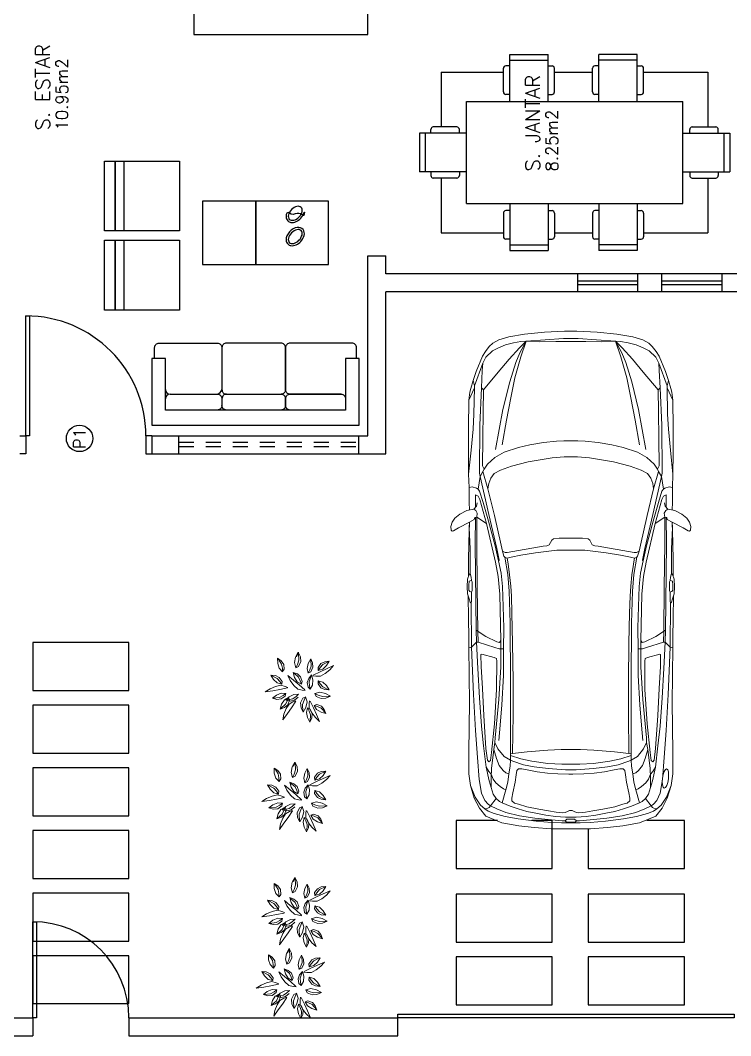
# Model space of a CAD drawing. Header units: millimetres. Extents: x -72 to 578, y 3 to 161.
# Drawn here: x 499.65 to 505.57, y 52.12 to 60.59 of the extents above; entities that cross this region are included whole.
import ezdxf
from ezdxf.enums import TextEntityAlignment as Align

# ---------------------------------------------------------------- set-up
doc = ezdxf.new("R2010")
doc.units = ezdxf.units.MM
doc.linetypes.add('HIDDEN2', pattern=[0.1875, 0.125, -0.0625])
doc.layers.get('0').update_dxf_attribs({"color": 3})
for name, color, linetype in [('-HIDRO', 8, 'Continuous'), ('COTAS', 7, 'Continuous'), ('COTAS01', 7, 'Continuous'), ('LAY-OUT03', 6, 'Continuous'), ('LAY-OUT04', 4, 'Continuous'), ('TigreCad', 3, 'Continuous'), ('txt_0', 7, 'Continuous')]:
    doc.layers.add(name, color=color, linetype=linetype)
doc.layers.add('E-Lay-9', color=9, linetype='Continuous', lineweight=9)
doc.styles.add('PADRAO_TXT', font='romans.shx')

# ---------------------------------------------------------------- blocks, each defined once
blk = doc.blocks.new('sc_codp')
at = {"layer": 'txt_0', "style": 'PADRAO_TXT'}
blk.add_attdef('CODIGO_PORTA', text='', height=1, dxfattribs=at).set_placement((0, 0), align=Align.MIDDLE)
blk = doc.blocks.new('A$C118B4C87')
at = {"layer": 'COTAS01', "color": 8}
for p, q in [((0.7174, 1.4873), (0.1807, 1.4873)), ((0.1807, 1.0295), (0.1807, 1.4873)), ((1.4597, 1.4873), (1.1428, 1.4873)), ((2.4036, 1.4873), (1.8851, 1.4873)), ((2.4036, 1.0295), (2.4036, 1.4873)), ((0.1807, 0.1462), (0.1807, 0.604)), ((2.4036, 0.1462), (2.4036, 0.604)), ((0.7174, 0.1462), (0.1807, 0.1462)), ((1.4597, 0.1462), (1.1428, 0.1462)), ((2.4036, 0.1462), (1.8851, 0.1462))]:
    blk.add_line(p, q, dxfattribs=at)
blk.add_arc((1.1228, 0.1146), 0.02, 270, 0, dxfattribs=at)
at = {"layer": 'LAY-OUT03', "color": 8}
for p, q in [((0.77, 1.6335), (1.0902, 1.6335)), ((0.77, 1.2421), (0.77, 1.6335)), ((1.0902, 1.2421), (1.0902, 1.6335)), ((1.8325, 1.6335), (1.5123, 1.6335)), ((1.5123, 1.2421), (1.5123, 1.6335)), ((1.8325, 1.2421), (1.8325, 1.6335)), ((0.77, 1.5389), (0.7374, 1.5389)), ((0.77, 1.5853), (1.0902, 1.5853)), ((1.0902, 1.5389), (1.1228, 1.5389)), ((1.5123, 1.5389), (1.4797, 1.5389)), ((1.8325, 1.5853), (1.5123, 1.5853)), ((1.8325, 1.5389), (1.8651, 1.5389)), ((0.7174, 1.3214), (0.7174, 1.5188)), ((1.1428, 1.3214), (1.1428, 1.5188)), ((1.4597, 1.3214), (1.4597, 1.5188)), ((1.8851, 1.3214), (1.8851, 1.5188)), ((0.77, 1.3014), (0.7374, 1.3014)), ((1.0902, 1.3014), (1.1228, 1.3014)), ((1.5123, 1.3014), (1.4797, 1.3014)), ((1.8325, 1.3014), (1.8651, 1.3014)), ((0.3121, 1.0295), (0.1146, 1.0295)), ((2.2721, 1.0295), (2.4696, 1.0295)), ((0, 0.6566), (0, 0.9769)), ((0.3914, 0.9769), (0, 0.9769)), ((0.0481, 0.6566), (0.0481, 0.9769)), ((0.0946, 0.9769), (0.0946, 1.0094)), ((0.3321, 0.9769), (0.3321, 1.0094)), ((2.1928, 0.9769), (2.5842, 0.9769)), ((2.2521, 0.9769), (2.2521, 1.0094)), ((2.4896, 0.9769), (2.4896, 1.0094)), ((2.5361, 0.6566), (2.5361, 0.9769)), ((2.5842, 0.6566), (2.5842, 0.9769)), ((0.3914, 0.6566), (0, 0.6566)), ((0.0946, 0.6566), (0.0946, 0.624)), ((0.3121, 0.604), (0.1146, 0.604)), ((0.3321, 0.6566), (0.3321, 0.624)), ((2.1928, 0.6566), (2.5842, 0.6566)), ((2.2521, 0.6566), (2.2521, 0.624)), ((2.2721, 0.604), (2.4696, 0.604)), ((2.4896, 0.6566), (2.4896, 0.624)), ((0.77, 0.3914), (0.77, 0)), ((1.0902, 0.3914), (1.0902, 0)), ((1.5123, 0.3914), (1.5123, 0)), ((1.8325, 0.3914), (1.8325, 0)), ((0.7174, 0.3121), (0.7174, 0.1146)), ((0.77, 0.3321), (0.7374, 0.3321)), ((1.0902, 0.3321), (1.1228, 0.3321)), ((1.1428, 0.3121), (1.1428, 0.1146)), ((1.4597, 0.3121), (1.4597, 0.1146)), ((1.5123, 0.3321), (1.4797, 0.3321)), ((1.8325, 0.3321), (1.8651, 0.3321)), ((1.8851, 0.3121), (1.8851, 0.1146)), ((0.77, 0.0946), (0.7374, 0.0946)), ((1.0902, 0.0946), (1.1228, 0.0946)), ((1.5123, 0.0946), (1.4797, 0.0946)), ((1.8325, 0.0946), (1.8651, 0.0946)), ((0.77, 0.0481), (1.0902, 0.0481)), ((0.77, 0), (1.0902, 0)), ((1.8325, 0.0481), (1.5123, 0.0481)), ((1.8325, 0), (1.5123, 0))]:
    blk.add_line(p, q, dxfattribs=at)
for centre, start, end in [((0.7374, 1.5188), 90, 180), ((1.1228, 1.5188), 360, 90), ((1.4797, 1.5188), 90, 180), ((1.8651, 1.5188), 360, 90), ((0.7374, 1.3214), 180, 270), ((1.1228, 1.3214), 270, 0), ((1.4797, 1.3214), 180, 270), ((1.8651, 1.3214), 270, 0), ((0.1146, 1.0094), 90, 180), ((0.3121, 1.0094), 0, 90), ((2.2721, 1.0094), 90, 180), ((2.4696, 1.0094), 0, 90), ((0.1146, 0.624), 180, 270), ((0.3121, 0.624), 270, 360), ((2.2721, 0.624), 180, 270), ((2.4696, 0.624), 270, 360), ((0.7374, 0.3121), 90, 180), ((1.1228, 0.3121), 0, 90), ((1.4797, 0.3121), 90, 180), ((1.8651, 0.3121), 0, 90), ((0.7374, 0.1146), 180, 270), ((1.4797, 0.1146), 180, 270), ((1.8651, 0.1146), 270, 0)]:
    blk.add_arc(centre, 0.02, start, end, dxfattribs=at)
at = {"layer": 'LAY-OUT04', "color": 8}
for p, q in [((0.3914, 1.2421), (0.3914, 0.3914)), ((2.1928, 1.2421), (0.3914, 1.2421)), ((2.1928, 1.2421), (2.1928, 0.3914)), ((2.1928, 0.3914), (0.3914, 0.3914))]:
    blk.add_line(p, q, dxfattribs=at)
blk = doc.blocks.new('A$C429A2333')
at = {"layer": 'COTAS', "ltscale": 0.35, "rotation": 270}
blk.add_blockref('A$C118B4C87', (-1.4873, 2.4036), dxfattribs=at)
blk = doc.blocks.new('Focus P1')
at = {"color": 8}
for p, q in [((2751.35, 3163.2), (2758.95, 3165.84)), ((2758.95, 3165.84), (2765.6, 3167.84)), ((2765.6, 3167.84), (2768.77, 3168.58)), ((2768.77, 3168.58), (2775.21, 3169.32)), ((2775.21, 3169.32), (2798.43, 3169.74)), ((2798.43, 3169.74), (2819.86, 3169.74)), ((2819.86, 3169.74), (2837.07, 3169.53)), ((2837.07, 3169.53), (2848.16, 3169.22)), ((2848.16, 3169.22), (2847.73, 3166.47)), ((2847.73, 3166.47), (2848.58, 3162.88)), ((2734.77, 3155.6), (2738.68, 3157.92)), ((2738.68, 3157.92), (2751.35, 3163.2)), ((2834.75, 3157.61), (2832.74, 3156.66)), ((2838.97, 3160.03), (2834.75, 3157.61)), ((2849.63, 3161.51), (2838.97, 3160.03)), ((2848.58, 3162.88), (2849.63, 3161.51)), ((2725.17, 3144.42), (2727.8, 3149.38)), ((2727.8, 3149.38), (2730.66, 3152.33)), ((2730.66, 3152.33), (2734.77, 3155.6)), ((2828.62, 3153.81), (2823.03, 3147.79)), ((2832.74, 3156.66), (2828.62, 3153.81)), ((2722.53, 3136.08), (2725.17, 3144.42)), ((2823.03, 3147.79), (2818.81, 3139.88)), ((2909.14, 3144.64), (2908.69, 3144.06)), ((2720.41, 3122.89), (2722.53, 3136.08)), ((2818.81, 3139.88), (2814.69, 3127.95)), ((2814.69, 3127.95), (2812.58, 3118.46)), ((2718.62, 3106.32), (2720.41, 3122.89)), ((2812.58, 3118.46), (2810.68, 3107.27)), ((2717.78, 3089.54), (2718.62, 3106.32)), ((2810.68, 3107.27), (2809.62, 3096.4)), ((2717.78, 3084.42), (2717.78, 3089.54)), ((2809.62, 3096.4), (2809.31, 3090.17)), ((2809.31, 3090.17), (2809.31, 3084.42)), ((2717.78, 3084.42), (2717.78, 3079.3)), ((2809.31, 3078.67), (2809.31, 3084.42)), ((2717.78, 3079.3), (2718.62, 3062.52)), ((2809.62, 3072.44), (2809.31, 3078.67)), ((2810.68, 3061.57), (2809.62, 3072.44)), ((2718.62, 3062.52), (2720.41, 3045.96)), ((2812.58, 3050.39), (2810.68, 3061.57)), ((2814.69, 3040.89), (2812.58, 3050.39)), ((2720.41, 3045.96), (2722.53, 3032.76)), ((2818.81, 3028.97), (2814.69, 3040.89)), ((2722.53, 3032.76), (2725.17, 3024.43)), ((2725.17, 3024.43), (2727.8, 3019.47)), ((2823.03, 3021.05), (2818.81, 3028.97)), ((2909.14, 3024.2), (2908.69, 3024.79)), ((2727.8, 3019.47), (2730.66, 3016.51)), ((2730.66, 3016.51), (2734.77, 3013.24)), ((2734.77, 3013.24), (2738.68, 3010.92)), ((2828.62, 3015.04), (2823.03, 3021.05)), ((2832.74, 3012.19), (2828.62, 3015.04)), ((2738.68, 3010.92), (2751.35, 3005.64)), ((2751.35, 3005.64), (2758.95, 3003)), ((2834.75, 3011.24), (2832.74, 3012.19)), ((2838.97, 3008.81), (2834.75, 3011.24)), ((2849.63, 3007.33), (2838.97, 3008.81)), ((2847.73, 3002.37), (2848.58, 3005.96)), ((2848.58, 3005.96), (2849.63, 3007.33)), ((2758.95, 3003), (2765.6, 3001)), ((2765.6, 3001), (2768.77, 3000.26)), ((2768.77, 3000.26), (2775.21, 2999.52)), ((2775.21, 2999.52), (2798.43, 2999.1)), ((2798.43, 2999.1), (2819.86, 2999.1)), ((2819.86, 2999.1), (2837.07, 2999.31)), ((2837.07, 2999.31), (2848.16, 2999.63)), ((2848.16, 2999.63), (2847.73, 3002.37))]:
    blk.add_line(p, q, dxfattribs=at)
for points in [[(2872.75, 3162.66), (2869.56, 3162.32), (2867.39, 3163.46), (2866.14, 3165.28), (2867.39, 3170.98), (2870.36, 3176.8), (2873.78, 3181.02), (2877.09, 3183.3), (2880.74, 3184.32), (2883.7, 3184.09), (2883.7, 3184.09), (2884.5, 3183.3), (2884.28, 3182.16), (2881.77, 3177.94), (2876.97, 3168.93), (2874.69, 3164.82), (2873.1, 3164.48), (2872.75, 3162.66)], [(2744.38, 3157.71), (2763.38, 3164.57), (2765.18, 3164.57), (2775.21, 3169.32)], [(2758.95, 3165.84), (2763.38, 3164.57)], [(2765.18, 3164.57), (2786.92, 3165.1), (2799.49, 3165.84), (2817.12, 3167.42), (2837.07, 3169.53)], [(2848.16, 3169.22), (2860.48, 3169.18), (2866.93, 3168.89)], [(2876.97, 3168.93), (2894.12, 3169.41), (2909.96, 3169.57), (2922.27, 3169.71)], [(2919.72, 3168.21), (2899.24, 3168.37), (2881.72, 3169.01), (2876.97, 3168.93)], [(2925.8, 3167.25), (2923, 3167.41), (2919.72, 3168.21), (2920.68, 3169.09), (2924.6, 3170.61), (2930.92, 3170.69), (2936.84, 3170.45), (2941.08, 3169.09), (2943.64, 3168.37), (2944.52, 3167.49), (2942.76, 3167.09), (2935.32, 3167.09), (2934.92, 3168.45), (2933.72, 3169.33), (2929.48, 3169.49), (2926.28, 3169.17), (2925.88, 3168.21), (2925.8, 3167.25)], [(2925.8, 3167.25), (2926.76, 3166.69), (2930.44, 3166.69), (2934.12, 3166.69), (2935.32, 3167.09)], [(2938.74, 3169.84), (2957.08, 3169.57), (2973.56, 3169.41), (2981.3, 3169.37)], [(2944.52, 3167.49), (2981.18, 3167.09), (3020.79, 3165.49), (3050.57, 3163.78), (3073.27, 3162.18), (3091.44, 3160.7), (3102.96, 3158.76), (3109.01, 3156.03), (3112.09, 3153.18), (3113.57, 3151.35), (3116.08, 3146.11), (3119.16, 3138.69), (3121.79, 3127.18), (3123.72, 3114.41), (3125.09, 3100.61), (3125.89, 3091.6), (3125.89, 3089.21), (3124.52, 3087.61), (3124.52, 3085.9), (3124.52, 3084.42)], [(2981.3, 3169.37), (2981.64, 3168.34), (2981.18, 3167.09), (2976.96, 3162.98), (2976.96, 3161.61), (2981.53, 3147.59), (2982.64, 3144.07), (2982.67, 3142.69), (2982.55, 3140.52)], [(2981.3, 3169.37), (3027.79, 3168.8), (3047.18, 3169.03), (3069.54, 3169.48), (3086.88, 3169.37), (3096.46, 3168), (3107.18, 3164.81), (3115.51, 3160.59), (3122.01, 3155.23), (3127.6, 3141.77), (3130.06, 3127.75), (3131.54, 3114.86), (3132.57, 3100.84), (3132.57, 3090), (3132.57, 3084.42)], [(3096.46, 3168), (3106.22, 3164.24), (3112.84, 3159.79), (3116.14, 3156.03), (3117.97, 3153.18), (3120.02, 3148.39), (3122.3, 3139.15), (3124.36, 3128.32), (3126.18, 3113.38), (3127.32, 3100.5), (3127.55, 3092.17), (3127.55, 3084.42)], [(2765.07, 3158.87), (2750.5, 3158.14), (2744.38, 3157.71), (2739.52, 3155.18), (2734.24, 3149.69), (2731.61, 3144.73), (2729.28, 3138.93), (2727.49, 3132.17), (2726.43, 3125.95), (2726.12, 3121.52)], [(2838.97, 3160.03), (2836.33, 3160.56), (2796.21, 3160.25), (2765.07, 3158.87), (2766.87, 3157.08), (2784.92, 3157.5), (2807.62, 3157.82), (2830.21, 3157.92), (2832.74, 3156.66)], [(2834.75, 3157.61), (2849.26, 3153.42), (2871.5, 3148.06), (2896.16, 3142.5), (2901.23, 3141.27), (2905.26, 3140.08), (2906.52, 3139.17), (2907.07, 3137.51), (2906.18, 3134.04), (2904.69, 3125.94), (2902.64, 3113.85), (2900.47, 3096.18), (2900.47, 3086.83), (2900.47, 3084.42)], [(2838.97, 3160.03), (2870.59, 3152.74), (2899.1, 3146.12), (2908.69, 3144.06)], [(2849.63, 3161.51), (2851.08, 3160.38), (2860.55, 3157.41), (2876.18, 3153.08), (2896.82, 3147.49), (2906.75, 3145.21), (2909.14, 3144.64), (2909.14, 3144.64)], [(2873, 3163.96), (2894.77, 3164.14), (2943.93, 3163.68), (2967.09, 3163.23), (2972.22, 3155.25), (2976.9, 3146.12), (2977.24, 3143.73), (2975.76, 3142.82), (2937.09, 3143.61), (2922.26, 3144.87), (2910.51, 3147.15), (2878.12, 3154.68), (2858.27, 3160.15), (2855.42, 3161.52), (2854.39, 3163.8)], [(2854.39, 3163.8), (2864.59, 3163.88)], [(2861, 3162.54), (2863.74, 3163.11), (2866.14, 3165.28)], [(2872.75, 3162.66), (2878.12, 3154.68)], [(2872.75, 3162.66), (2895, 3162.66), (2931.39, 3162.32), (2967.94, 3161.9)], [(2967.09, 3163.23), (2976.96, 3162.98), (2999.01, 3161.84), (3023.42, 3160.47), (3047.14, 3158.88), (3063.46, 3157.05), (3081.14, 3155), (3092.54, 3152.49), (3098.36, 3150.9), (3090.26, 3150.9), (3082.39, 3150.44), (3066.65, 3148.5), (3060.8, 3147.59)], [(2967.94, 3161.9), (2976.96, 3161.61)], [(2987.31, 3159.25), (2986.96, 3158.6), (2989.88, 3148.27), (2990.68, 3146.33), (2992.85, 3145.99), (3016.46, 3146.22), (3045.21, 3148.04), (3069.05, 3150.55), (3075.66, 3151.47), (3076.69, 3152.83), (3075.43, 3153.86), (3065.85, 3155.11), (3038.25, 3156.94), (3015.66, 3158.08), (2997.3, 3159.11), (2987.31, 3159.25)], [(2726.12, 3121.52), (2731.82, 3127.21), (2741.11, 3135.76), (2751.98, 3144.84), (2766.87, 3157.08)], [(2822.56, 3084.42), (2822.56, 3089.91), (2823.48, 3099.94), (2826.78, 3119.9), (2830.43, 3133.81), (2833.74, 3142.93), (2836.59, 3148.18), (2840.24, 3151.03), (2844.69, 3152.85), (2849.26, 3153.42)], [(3098.36, 3150.9), (3103.82, 3149.19), (3107.36, 3146.56), (3109.87, 3143.94), (3111.12, 3141.55), (3100.06, 3138.58), (3093.79, 3136.98), (3086.94, 3135.96), (3080.55, 3135.05), (3075.41, 3134.7)], [(3081.14, 3155), (3081.14, 3155), (3085.02, 3152.72), (3086.97, 3150.71)], [(3086.97, 3150.71), (3091.16, 3149.19), (3094.47, 3146.9), (3097.44, 3143.37), (3099.26, 3140.41), (3100.06, 3138.58)], [(3116.14, 3156.03), (3115.57, 3153.63), (3115, 3152.49), (3113.57, 3151.35), (3107.36, 3146.56)], [(2816.59, 3147.05), (2783.23, 3140.93), (2760.11, 3135.23), (2744.06, 3130.17), (2735.83, 3126.9), (2726.12, 3121.52), (2739.21, 3126.05), (2756.73, 3131.01), (2773.31, 3134.39), (2792.1, 3137.98), (2812.68, 3141.67)], [(2890.32, 3084.42), (2890.32, 3087.74), (2890.43, 3094.24), (2890.89, 3098.8), (2892.03, 3100.17), (2895.91, 3102.34), (2896.82, 3104.39), (2897.17, 3107.35), (2902.41, 3137.34), (2902.3, 3139.05), (2901.23, 3141.27)], [(2909.14, 3144.64), (2919.58, 3142.57), (2930.54, 3141.43), (2947.42, 3140.75), (2965.21, 3140.29), (2982.55, 3140.52)], [(2975.76, 3142.82), (2982.67, 3142.69), (2997.5, 3142.8), (3024.87, 3144.4), (3056.81, 3147.47), (3060.8, 3147.59), (3066.05, 3145.08), (3072.44, 3139.95), (3075.41, 3134.7)], [(2982.55, 3140.52), (3004.8, 3140.63), (3029.32, 3142), (3046.2, 3143.26), (3059.09, 3144.51)], [(3066.65, 3148.5), (3073.94, 3146.45), (3079.76, 3144.05), (3083.98, 3140.86), (3086.03, 3138.47), (3086.94, 3135.96)], [(3111.12, 3141.55), (3113.86, 3135.05), (3116.14, 3128.2), (3118.2, 3121.02), (3119.68, 3113.49), (3121.39, 3105.28), (3122.3, 3097.3), (3122.87, 3088.98), (3122.87, 3084.42)], [(2906.21, 3139.39), (2920.61, 3136.98), (2934.53, 3135.73), (2961.33, 3135.05), (3009.93, 3134.7), (3070.16, 3134.7), (3075.41, 3134.7)], [(3069.93, 3132.88), (3037.53, 3132.54), (3009.24, 3132.54), (2977.99, 3132.88), (2952.78, 3133.45), (2938.86, 3133.91), (2930.42, 3134.48), (2920.95, 3135.39), (2913.88, 3136.3), (2910.23, 3136.83), (2907.07, 3137.51)], [(3070.16, 3134.7), (3069.93, 3132.88), (3068.59, 3120.79), (3067.11, 3103.69), (3066.54, 3092.4), (3066.54, 3084.42)], [(3071.44, 3134.7), (3074.41, 3126.15), (3076.35, 3116.8), (3078.17, 3103.46), (3078.74, 3091.94), (3078.74, 3084.42)], [(3083.42, 3084.42), (3083.42, 3088.98), (3082.51, 3103.23), (3080.91, 3114.86), (3079.2, 3123.87), (3076.35, 3132.65), (3075.41, 3134.7)], [(3087.06, 3084.42), (3087.06, 3086.01), (3086.94, 3095.14), (3086.14, 3103.92), (3085.12, 3112.47), (3083.63, 3120.68), (3082.61, 3125.35), (3082.72, 3127.98), (3084.09, 3129.46), (3087.63, 3129.91), (3093.67, 3130.71), (3102.8, 3132.65), (3107.02, 3133.68), (3109.41, 3133.56), (3111.24, 3131.4), (3112.15, 3127.86), (3114.32, 3121.13), (3116.26, 3110.99), (3117.74, 3102.89), (3118.65, 3096.73), (3119.22, 3091.14), (3119.11, 3089.21), (3118.2, 3087.27), (3118.2, 3087.27), (3117.28, 3085.44), (3117.28, 3084.42)], [(2726.12, 3121.52), (2724.95, 3105.9), (2724, 3090.49), (2724, 3084.42)], [(2726.12, 3121.52), (2726.85, 3110.22), (2726.33, 3097.03), (2726.33, 3084.42)], [(2726.12, 3047.33), (2724.95, 3062.95), (2724, 3078.35), (2724, 3084.42)], [(2726.12, 3047.33), (2726.85, 3058.62), (2726.33, 3071.81), (2726.33, 3084.42)], [(2822.56, 3084.42), (2822.56, 3078.94), (2823.48, 3068.9), (2826.78, 3048.95), (2830.43, 3035.04), (2833.74, 3025.91), (2836.59, 3020.67), (2840.24, 3017.82), (2844.69, 3015.99), (2849.26, 3015.42)], [(2834.75, 3011.24), (2849.26, 3015.42), (2871.5, 3020.78), (2896.16, 3026.34), (2901.23, 3027.58), (2905.26, 3028.76), (2906.52, 3029.68), (2907.07, 3031.34), (2906.18, 3034.81), (2904.69, 3042.9), (2902.64, 3054.99), (2900.47, 3072.66), (2900.47, 3082.02), (2900.47, 3084.42)], [(2890.32, 3084.42), (2890.32, 3081.1), (2890.43, 3074.6), (2890.89, 3070.04), (2892.03, 3068.67), (2895.91, 3066.51), (2896.82, 3064.45), (2897.17, 3061.49), (2902.41, 3031.5), (2902.3, 3029.79), (2901.23, 3027.58)], [(2944.52, 3001.35), (2981.18, 3001.76), (3020.79, 3003.35), (3050.57, 3005.06), (3073.27, 3006.66), (3091.44, 3008.14), (3102.96, 3010.08), (3109.01, 3012.82), (3112.09, 3015.67), (3113.57, 3017.49), (3116.08, 3022.74), (3119.16, 3030.15), (3121.79, 3041.67), (3123.72, 3054.44), (3125.09, 3068.23), (3125.89, 3077.24), (3125.89, 3079.64), (3124.52, 3081.23), (3124.52, 3082.94), (3124.52, 3084.42)], [(2981.3, 2999.48), (3027.79, 3000.05), (3047.18, 2999.82), (3069.54, 2999.36), (3086.88, 2999.48), (3096.46, 3000.84), (3107.18, 3004.04), (3115.51, 3008.26), (3122.01, 3013.61), (3127.6, 3027.07), (3130.06, 3041.1), (3131.54, 3053.98), (3132.57, 3068.01), (3132.57, 3078.84), (3132.57, 3084.42)], [(3070.16, 3034.14), (3069.93, 3035.96), (3068.59, 3048.05), (3067.11, 3065.16), (3066.54, 3076.44), (3066.54, 3084.42)], [(3071.44, 3034.14), (3074.41, 3042.69), (3076.35, 3052.04), (3078.17, 3065.38), (3078.74, 3076.9), (3078.74, 3084.42)], [(3083.42, 3084.42), (3083.42, 3079.86), (3082.51, 3065.61), (3080.91, 3053.98), (3079.2, 3044.97), (3076.35, 3036.19), (3075.41, 3034.14)], [(3087.06, 3084.42), (3087.06, 3082.83), (3086.94, 3073.71), (3086.14, 3064.93), (3085.12, 3056.38), (3083.63, 3048.17), (3082.61, 3043.49), (3082.72, 3040.87), (3084.09, 3039.38), (3087.63, 3038.93), (3093.67, 3038.13), (3102.8, 3036.19), (3107.02, 3035.17), (3109.41, 3035.28), (3111.24, 3037.45), (3112.15, 3040.98), (3114.32, 3047.71), (3116.26, 3057.86), (3117.74, 3065.95), (3118.65, 3072.11), (3119.22, 3077.7), (3119.11, 3079.64), (3118.2, 3081.58), (3118.2, 3081.58), (3117.28, 3083.4), (3117.28, 3084.42)], [(3096.46, 3000.84), (3106.22, 3004.61), (3112.84, 3009.05), (3116.14, 3012.82), (3117.97, 3015.67), (3120.02, 3020.46), (3122.3, 3029.69), (3124.36, 3040.53), (3126.18, 3055.46), (3127.32, 3068.35), (3127.55, 3076.67), (3127.55, 3084.42)], [(3111.12, 3027.3), (3113.86, 3033.8), (3116.14, 3040.64), (3118.2, 3047.82), (3119.68, 3055.35), (3121.39, 3063.56), (3122.3, 3071.54), (3122.87, 3079.86), (3122.87, 3084.42)], [(3125.89, 3089.21), (3127.09, 3088.07), (3127.09, 3084.42)], [(3125.89, 3079.64), (3127.09, 3080.78), (3127.09, 3084.42)], [(2765.07, 3009.97), (2750.5, 3010.71), (2744.38, 3011.13), (2739.52, 3013.66), (2734.24, 3019.15), (2731.61, 3024.11), (2729.28, 3029.91), (2727.49, 3036.67), (2726.43, 3042.9), (2726.12, 3047.33)], [(2726.12, 3047.33), (2731.82, 3041.63), (2741.11, 3033.08), (2751.98, 3024.01), (2766.87, 3011.76)], [(2816.59, 3021.79), (2783.23, 3027.91), (2760.11, 3033.61), (2744.06, 3038.67), (2735.83, 3041.95), (2726.12, 3047.33), (2739.21, 3042.79), (2756.73, 3037.83), (2773.31, 3034.45), (2792.1, 3030.86), (2812.68, 3027.17)], [(2906.21, 3029.45), (2920.61, 3031.86), (2934.53, 3033.11), (2961.33, 3033.8), (3009.93, 3034.14), (3070.16, 3034.14), (3075.41, 3034.14)], [(3069.93, 3035.96), (3037.53, 3036.31), (3009.24, 3036.31), (2977.99, 3035.96), (2952.78, 3035.39), (2938.86, 3034.94), (2930.42, 3034.37), (2920.95, 3033.46), (2913.88, 3032.54), (2910.23, 3032.02), (2907.07, 3031.34)], [(2975.76, 3026.03), (2982.67, 3026.16), (2997.5, 3026.04), (3024.87, 3024.45), (3056.81, 3021.37), (3060.8, 3021.25), (3066.05, 3023.76), (3072.44, 3028.89), (3075.41, 3034.14)], [(3066.65, 3020.34), (3073.94, 3022.39), (3079.76, 3024.79), (3083.98, 3027.98), (3086.03, 3030.38), (3086.94, 3032.89)], [(3098.36, 3017.95), (3103.82, 3019.66), (3107.36, 3022.28), (3109.87, 3024.9), (3111.12, 3027.3), (3100.06, 3030.26), (3093.79, 3031.86), (3086.94, 3032.89), (3080.55, 3033.8), (3075.41, 3034.14)], [(3086.97, 3018.14), (3091.16, 3019.66), (3094.47, 3021.94), (3097.44, 3025.47), (3099.26, 3028.44), (3100.06, 3030.26)], [(2838.97, 3008.81), (2870.59, 3016.11), (2899.1, 3022.72), (2908.69, 3024.79)], [(2849.63, 3007.33), (2851.08, 3008.47), (2860.55, 3011.43), (2876.18, 3015.76), (2896.82, 3021.35), (2906.75, 3023.63), (2909.14, 3024.2), (2909.14, 3024.2)], [(2873, 3004.89), (2894.77, 3004.7), (2943.93, 3005.16), (2967.09, 3005.62), (2972.22, 3013.6), (2976.9, 3022.72), (2977.24, 3025.11), (2975.76, 3026.03), (2937.09, 3025.23), (2922.26, 3023.97), (2910.51, 3021.69), (2878.12, 3014.17), (2858.27, 3008.69), (2855.42, 3007.33), (2854.39, 3005.05)], [(2909.14, 3024.2), (2919.58, 3026.27), (2930.54, 3027.41), (2947.42, 3028.1), (2965.21, 3028.55), (2982.55, 3028.32)], [(2981.3, 2999.48), (2981.64, 3000.5), (2981.18, 3001.76), (2976.96, 3005.86), (2976.96, 3007.23), (2981.53, 3021.25), (2982.64, 3024.77), (2982.67, 3026.16), (2982.55, 3028.32)], [(2982.55, 3028.32), (3004.8, 3028.21), (3029.32, 3026.84), (3046.2, 3025.59), (3059.09, 3024.33)], [(2987.31, 3009.59), (2986.96, 3010.25), (2989.88, 3020.57), (2990.68, 3022.51), (2992.85, 3022.85), (3016.46, 3022.62), (3045.21, 3020.8), (3069.05, 3018.29), (3075.66, 3017.38), (3076.69, 3016.01), (3075.43, 3014.98), (3065.85, 3013.73), (3038.25, 3011.9), (3015.66, 3010.76), (2997.3, 3009.74), (2987.31, 3009.59)], [(3116.14, 3012.82), (3115.57, 3015.21), (3115, 3016.35), (3113.57, 3017.49), (3107.36, 3022.28)], [(2872.75, 3006.19), (2878.12, 3014.17)], [(2967.09, 3005.62), (2976.96, 3005.86), (2999.01, 3007), (3023.42, 3008.37), (3047.14, 3009.97), (3063.46, 3011.79), (3081.14, 3013.84), (3092.54, 3016.35), (3098.36, 3017.95), (3090.26, 3017.95), (3082.39, 3018.4), (3066.65, 3020.34), (3060.8, 3021.25)], [(3081.14, 3013.84), (3081.14, 3013.84), (3085.02, 3016.12), (3086.97, 3018.14)], [(2744.38, 3011.13), (2763.38, 3004.27), (2765.18, 3004.27), (2775.21, 2999.52)], [(2838.97, 3008.81), (2836.33, 3008.28), (2796.21, 3008.6), (2765.07, 3009.97), (2766.87, 3011.76), (2784.92, 3011.34), (2807.62, 3011.02), (2830.21, 3010.92), (2832.74, 3012.19)], [(2854.39, 3005.05), (2864.59, 3004.96)], [(2861, 3006.3), (2863.74, 3005.73), (2866.14, 3003.56)], [(2872.75, 3006.19), (2869.56, 3006.53), (2867.39, 3005.39), (2866.14, 3003.56), (2867.39, 2997.86), (2870.36, 2992.05), (2873.78, 2987.83), (2877.09, 2985.55), (2880.74, 2984.52), (2883.7, 2984.75), (2883.7, 2984.75), (2884.5, 2985.55), (2884.28, 2986.69), (2881.77, 2990.91), (2876.97, 2999.91), (2874.69, 3004.02), (2873.1, 3004.36), (2872.75, 3006.19)], [(2872.75, 3006.19), (2895, 3006.19), (2931.39, 3006.53), (2967.94, 3006.94)], [(2967.94, 3006.94), (2976.96, 3007.23)], [(2758.95, 3003), (2763.38, 3004.27)], [(2765.18, 3004.27), (2786.92, 3003.74), (2799.49, 3003), (2817.12, 3001.42), (2837.07, 2999.31)], [(2848.16, 2999.63), (2860.48, 2999.66), (2866.93, 2999.95)], [(2919.72, 3000.63), (2899.24, 3000.47), (2881.72, 2999.83), (2876.97, 2999.91)], [(2876.97, 2999.91), (2894.12, 2999.43), (2909.96, 2999.27), (2922.27, 2999.14)], [(2925.8, 3001.59), (2923, 3001.43), (2919.72, 3000.63), (2920.68, 2999.75), (2924.6, 2998.24), (2930.92, 2998.16), (2936.84, 2998.4), (2941.08, 2999.75), (2943.64, 3000.47), (2944.52, 3001.35), (2942.76, 3001.75), (2935.32, 3001.75), (2934.92, 3000.39), (2933.72, 2999.51), (2929.48, 2999.35), (2926.28, 2999.67), (2925.88, 3000.63), (2925.8, 3001.59)], [(2925.8, 3001.59), (2926.76, 3002.15), (2930.44, 3002.15), (2934.12, 3002.15), (2935.32, 3001.75)], [(2938.74, 2999), (2957.08, 2999.27), (2973.56, 2999.43), (2981.3, 2999.48)]]:
    blk.add_lwpolyline(points, dxfattribs=at)
blk.add_ellipse((3090.66, 3163.27), major_axis=(-8.04, 0.97), ratio=0.303395, dxfattribs=at)
blk = doc.blocks.new('A$C02F54367')
at = {"layer": 'E-Lay-9', "xscale": 0.009999999999990905, "yscale": 0.009999999999990905, "zscale": 0.009999999999990905, "rotation": 180}
blk.add_blockref('Focus P1', (28.9038, 30.7785), dxfattribs=at)
blk = doc.blocks.new('arb-pl48')
at = {"color": 8}
for p, q in [((-0.106, 0.447), (-0.088, 0.514)), ((-0.088, 0.514), (-0.039, 0.453)), ((-0.076, 0.404), (-0.088, 0.502)), ((0.059, 0.55), (0.01, 0.624)), ((0.01, 0.624), (0.028, 0.508)), ((0.028, 0.508), (0.047, 0.398)), ((0.095, 0.465), (0.059, 0.55)), ((0.201, 0.497), (0.147, 0.438)), ((0.268, 0.537), (0.201, 0.497)), ((0.219, 0.438), (0.264, 0.526)), ((0.262, 0.468), (0.268, 0.537)), ((-0.334, 0.335), (-0.42, 0.352)), ((-0.42, 0.352), (-0.325, 0.283)), ((-0.247, 0.3), (-0.334, 0.335)), ((-0.231, 0.328), (-0.255, 0.393)), ((-0.255, 0.393), (-0.18, 0.371)), ((-0.182, 0.31), (-0.248, 0.383)), ((-0.188, 0.276), (-0.231, 0.328)), ((-0.18, 0.371), (-0.113, 0.329)), ((-0.113, 0.329), (-0.075, 0.266)), ((-0.1, 0.379), (-0.106, 0.447)), ((-0.057, 0.318), (-0.1, 0.379)), ((-0.045, 0.349), (-0.076, 0.404)), ((-0.015, 0.306), (-0.057, 0.318)), ((-0.014, 0.306), (-0.045, 0.349)), ((-0.039, 0.453), (-0.008, 0.379)), ((-0.008, 0.379), (-0.014, 0.306)), ((0.047, 0.398), (0.071, 0.282)), ((0.077, 0.276), (0.095, 0.318)), ((0.114, 0.385), (0.095, 0.465)), ((0.095, 0.318), (0.114, 0.385)), ((0.147, 0.438), (0.127, 0.367)), ((0.127, 0.367), (0.171, 0.397)), ((0.128, 0.367), (0.172, 0.364)), ((0.171, 0.397), (0.219, 0.438)), ((0.172, 0.364), (0.233, 0.407)), ((0.233, 0.407), (0.262, 0.468)), ((0.374, 0.408), (0.321, 0.357)), ((0.321, 0.357), (0.375, 0.36)), ((0.322, 0.356), (0.359, 0.331)), ((0.359, 0.331), (0.433, 0.338)), ((0.45, 0.432), (0.374, 0.408)), ((0.375, 0.36), (0.436, 0.372)), ((0.433, 0.338), (0.489, 0.376)), ((0.436, 0.372), (0.519, 0.426)), ((0.528, 0.434), (0.45, 0.432)), ((0.489, 0.376), (0.528, 0.434)), ((-0.325, 0.283), (-0.234, 0.218)), ((-0.178, 0.257), (-0.247, 0.3)), ((-0.234, 0.218), (-0.135, 0.153)), ((-0.118, 0.251), (-0.188, 0.276)), ((-0.125, 0.283), (-0.182, 0.31)), ((-0.144, 0.197), (-0.178, 0.257)), ((-0.127, 0.153), (-0.144, 0.197)), ((-0.131, 0.241), (-0.118, 0.309)), ((-0.119, 0.174), (-0.131, 0.241)), ((-0.075, 0.266), (-0.125, 0.283)), ((-0.071, 0.117), (-0.119, 0.174)), ((-0.118, 0.309), (-0.064, 0.253)), ((-0.076, 0.265), (-0.118, 0.251)), ((-0.097, 0.201), (-0.117, 0.297)), ((-0.062, 0.149), (-0.097, 0.201)), ((-0.064, 0.253), (-0.028, 0.182)), ((-0.028, 0.182), (-0.026, 0.109)), ((0.053, 0.123), (0.109, 0.182)), ((0.109, 0.182), (0.184, 0.238)), ((0.189, 0.186), (0.118, 0.1)), ((0.234, 0.173), (0.167, 0.13)), ((0.184, 0.238), (0.262, 0.277)), ((0.262, 0.277), (0.189, 0.186)), ((0.309, 0.195), (0.234, 0.173)), ((0.236, 0.112), (0.302, 0.185)), ((0.286, 0.129), (0.309, 0.195)), ((0.461, 0.174), (0.382, 0.152)), ((0.546, 0.155), (0.461, 0.174)), ((-0.235, 0.072), (-0.304, 0.039)), ((-0.304, 0.039), (-0.229, -0.002)), ((-0.183, 0.047), (-0.291, 0.042)), ((-0.161, 0.078), (-0.235, 0.072)), ((-0.118, 0.024), (-0.183, 0.047)), ((-0.087, 0.043), (-0.161, 0.078)), ((-0.144, -0.021), (-0.065, 0.001)), ((-0.065, 0.001), (-0.118, 0.024)), ((-0.065, -0.001), (-0.087, 0.043)), ((-0.026, 0.109), (-0.062, 0.149)), ((0.03, 0.009), (0.036, 0.055)), ((0.036, 0.055), (0.053, 0.123)), ((0.118, 0.1), (0.039, 0.011)), ((0.167, 0.13), (0.129, 0.067)), ((0.129, 0.067), (0.179, 0.084)), ((0.13, 0.067), (0.172, 0.052)), ((0.172, 0.052), (0.242, 0.078)), ((0.179, 0.084), (0.236, 0.112)), ((0.242, 0.078), (0.286, 0.129)), ((0.382, 0.153), (0.404, 0.109)), ((0.382, 0.152), (0.435, 0.128)), ((0.404, 0.109), (0.478, 0.075)), ((0.435, 0.128), (0.5, 0.106)), ((0.478, 0.075), (0.552, 0.081)), ((0.5, 0.106), (0.608, 0.111)), ((0.621, 0.114), (0.546, 0.155)), ((0.621, 0.111), (0.552, 0.143)), ((0.552, 0.081), (0.621, 0.114)), ((-0.456, -0.066), (-0.387, -0.028)), ((-0.393, -0.096), (-0.456, -0.066)), ((-0.387, -0.149), (-0.445, -0.215)), ((-0.345, -0.073), (-0.444, -0.068)), ((-0.326, -0.101), (-0.393, -0.096)), ((-0.387, -0.028), (-0.31, -0.011)), ((-0.314, -0.092), (-0.387, -0.149)), ((-0.286, -0.052), (-0.345, -0.073)), ((-0.338, -0.168), (-0.237, -0.121)), ((-0.258, -0.07), (-0.326, -0.101)), ((-0.242, -0.053), (-0.314, -0.092)), ((-0.31, -0.011), (-0.238, -0.029)), ((-0.238, -0.029), (-0.286, -0.052)), ((-0.261, -0.169), (-0.198, -0.131)), ((-0.238, -0.03), (-0.258, -0.07)), ((-0.173, -0.054), (-0.242, -0.053)), ((-0.237, -0.121), (-0.131, -0.068)), ((-0.229, -0.002), (-0.144, -0.021)), ((-0.198, -0.131), (-0.215, -0.181)), ((-0.198, -0.132), (-0.183, -0.174)), ((-0.127, -0.06), (-0.173, -0.054)), ((-0.015, -0.142), (-0.059, -0.163)), ((-0.016, -0.142), (-0.039, -0.194)), ((0.006, -0.22), (-0.016, -0.142)), ((0.052, -0.07), (0.081, -0.036)), ((0.052, -0.071), (0.104, -0.06)), ((0.116, -0.106), (0.052, -0.071)), ((0.081, -0.036), (0.155, -0.023)), ((0.104, -0.06), (0.167, -0.056)), ((0.195, -0.11), (0.116, -0.106)), ((0.155, -0.023), (0.218, -0.046)), ((0.167, -0.056), (0.26, -0.086)), ((0.271, -0.091), (0.195, -0.11)), ((0.218, -0.046), (0.271, -0.091)), ((0.26, -0.111), (0.254, -0.157)), ((0.321, -0.221), (0.268, -0.116)), ((0.373, -0.022), (0.301, -0.04)), ((0.301, -0.04), (0.349, -0.063)), ((0.302, -0.041), (0.321, -0.081)), ((0.321, -0.081), (0.389, -0.112)), ((0.349, -0.063), (0.409, -0.084)), ((0.45, -0.039), (0.373, -0.022)), ((0.389, -0.112), (0.456, -0.107)), ((0.409, -0.084), (0.507, -0.079)), ((0.519, -0.077), (0.45, -0.039)), ((0.456, -0.107), (0.519, -0.077)), ((-0.445, -0.215), (-0.338, -0.168)), ((-0.326, -0.311), (-0.304, -0.236)), ((-0.26, -0.287), (-0.326, -0.311)), ((-0.243, -0.238), (-0.316, -0.304)), ((-0.304, -0.236), (-0.261, -0.169)), ((-0.209, -0.244), (-0.26, -0.287)), ((-0.215, -0.181), (-0.243, -0.238)), ((-0.183, -0.174), (-0.209, -0.244)), ((-0.059, -0.163), (-0.093, -0.238)), ((-0.093, -0.238), (-0.087, -0.311)), ((-0.087, -0.311), (-0.054, -0.381)), ((-0.039, -0.194), (-0.062, -0.259)), ((-0.062, -0.259), (-0.057, -0.368)), ((-0.054, -0.381), (-0.013, -0.305)), ((-0.013, -0.305), (0.006, -0.22)), ((0.045, -0.293), (0.039, -0.363)), ((0.088, -0.264), (0.043, -0.351)), ((0.073, -0.232), (0.045, -0.293)), ((0.134, -0.19), (0.073, -0.232)), ((0.136, -0.222), (0.088, -0.264)), ((0.106, -0.322), (0.16, -0.264)), ((0.179, -0.193), (0.134, -0.19)), ((0.18, -0.193), (0.136, -0.222)), ((0.16, -0.264), (0.18, -0.193)), ((0.254, -0.157), (0.253, -0.227)), ((0.253, -0.227), (0.292, -0.299)), ((0.292, -0.299), (0.349, -0.372)), ((0.368, -0.323), (0.321, -0.221)), ((0.361, -0.264), (0.341, -0.193)), ((0.341, -0.193), (0.385, -0.222)), ((0.342, -0.193), (0.386, -0.19)), ((0.415, -0.322), (0.361, -0.264)), ((0.385, -0.222), (0.433, -0.264)), ((0.386, -0.19), (0.447, -0.232)), ((0.433, -0.264), (0.477, -0.351)), ((0.447, -0.232), (0.476, -0.293)), ((0.476, -0.293), (0.482, -0.363)), ((0.039, -0.363), (0.106, -0.322)), ((0.349, -0.372), (0.415, -0.43)), ((0.415, -0.43), (0.368, -0.323)), ((0.482, -0.363), (0.415, -0.322))]:
    blk.add_line(p, q, dxfattribs=at)
blk = doc.blocks.new('A$C55E71383')
at = {"layer": 'E-Lay-9', "color": 0, "xscale": 0.5399999999999991, "yscale": 0.5399999999999991, "zscale": 0.5399999999999991, "rotation": 179.9999999999999}
blk.add_blockref('arb-pl48', (0, 0), dxfattribs=at)
blk = doc.blocks.new('ÁGUA 1')
at = {"layer": '-HIDRO', "color": 8}
for p, q in [((571.1187, 134.4525), (571.1187, 135.0339)), ((571.1187, 135.0339), (571.2797, 135.0339)), ((571.2082, 135.0339), (571.2082, 134.4525)), ((571.2797, 135.0339), (571.7448, 135.0339)), ((571.7448, 135.0339), (571.7448, 134.4525)), ((571.2797, 134.4525), (571.1187, 134.4525)), ((571.7448, 134.4525), (571.2797, 134.4525)), ((571.1187, 133.792), (571.1187, 134.3734)), ((571.1187, 134.3734), (571.2797, 134.3734)), ((571.2082, 134.3734), (571.2082, 133.792)), ((571.2797, 134.3734), (571.7448, 134.3734)), ((571.7448, 134.3734), (571.7448, 133.792)), ((571.2797, 133.792), (571.1187, 133.792)), ((571.7448, 133.792), (571.2797, 133.792))]:
    blk.add_line(p, q, dxfattribs=at)
at = {"layer": '-HIDRO'}
for p, q in [((573.3141, 132.7428), (573.3141, 134.2428)), ((573.3141, 134.2428), (573.4641, 134.2428)), ((573.4641, 134.0928), (573.4641, 134.2428)), ((575.0641, 134.0928), (573.4641, 134.0928)), ((575.0641, 133.9428), (575.0641, 134.0928)), ((575.5641, 134.0928), (575.0641, 134.0928)), ((575.7641, 134.0928), (575.5641, 134.0928)), ((575.5641, 133.9428), (575.5641, 134.0928)), ((575.7641, 133.9428), (575.7641, 134.0928)), ((576.2641, 134.0928), (575.7641, 134.0928)), ((576.4641, 134.0928), (576.2641, 134.0928)), ((576.2641, 133.9428), (576.2641, 134.0928)), ((575.5641, 134.0328), (575.0641, 134.0328)), ((575.5641, 134.0028), (575.0641, 134.0028)), ((576.2641, 134.0328), (575.7641, 134.0328)), ((576.2641, 134.0028), (575.7641, 134.0028)), ((573.4641, 132.5928), (573.4641, 133.9428)), ((575.0641, 133.9428), (573.4641, 133.9428)), ((575.5641, 133.9428), (575.0641, 133.9428)), ((575.7641, 133.9428), (575.5641, 133.9428)), ((576.2641, 133.9428), (575.7641, 133.9428)), ((576.4641, 133.9428), (576.2641, 133.9428)), ((571.5141, 132.7428), (571.7391, 132.7428)), ((571.5141, 132.7428), (571.5141, 132.5928)), ((571.7391, 132.5928), (571.7391, 132.7428)), ((571.7391, 132.7428), (573.2391, 132.7428)), ((572.9141, 132.7428), (573.3141, 132.7428)), ((573.2391, 132.7428), (573.3141, 132.7428)), ((573.2391, 132.5928), (573.2391, 132.7428)), ((571.5141, 132.5928), (571.9141, 132.5928)), ((571.5141, 132.5928), (571.7391, 132.5928)), ((571.7391, 132.5928), (573.2391, 132.5928)), ((573.2391, 132.5928), (573.4641, 132.5928)), ((565.7641, 127.8928), (570.5224, 127.8928)), ((570.4224, 127.8928), (570.5224, 127.8928)), ((570.5224, 127.8928), (570.5224, 127.7428)), ((571.3224, 127.8928), (573.5641, 127.8928)), ((571.3224, 127.8928), (571.3224, 127.7428)), ((573.5641, 127.7428), (573.5641, 127.8928)), ((565.6141, 127.7428), (570.5224, 127.7428)), ((570.4224, 127.7428), (570.5224, 127.7428)), ((571.3224, 127.7428), (573.5641, 127.7428))]:
    blk.add_line(p, q, dxfattribs=at)
at = {"layer": '-HIDRO', "linetype": 'HIDDEN2'}
for p, q in [((571.7391, 132.6914), (573.2391, 132.6914)), ((571.7391, 132.6528), (573.2391, 132.6528))]:
    blk.add_line(p, q, dxfattribs=at)
at = {"layer": '-HIDRO', "color": 8}
for points in [[(573.3141, 136.3928), (571.8641, 136.3928), (571.8641, 136.0888), (573.3141, 136.0888)], [(571.2082, 134.4525), (571.2082, 135.0339), (571.2797, 135.0339), (571.2797, 134.4525)], [(572.3808, 134.17), (572.3808, 134.6982), (571.9354, 134.6982), (571.9354, 134.17)], [(572.9862, 134.17), (572.9862, 134.6982), (572.3808, 134.6982), (572.3808, 134.17)], [(571.2082, 133.792), (571.2082, 134.3734), (571.2797, 134.3734), (571.2797, 133.792)], [(573.1281, 133.3877), (573.1281, 132.958), (571.6281, 132.958), (571.6281, 133.3877), (571.5141, 133.3877), (571.5141, 132.8329), (573.2421, 132.8329), (573.2421, 133.3877), (573.1281, 133.3877)], [(572.6281, 133.0521), (572.6281, 132.996)]]:
    blk.add_lwpolyline(points, close=True, dxfattribs=at)
at = {"layer": '-HIDRO'}
for points in [[(570.4641, 132.7428), (570.4641, 133.7428), (570.4941, 133.7428), (570.4941, 132.7428)], [(570.5224, 127.8928), (570.5224, 128.6928), (570.5524, 128.6928), (570.5524, 127.8928)]]:
    blk.add_lwpolyline(points, close=True, dxfattribs=at)
at = {"layer": '-HIDRO', "color": 8}
for points in [[(571.5369, 133.3877), (571.5369, 133.4789, -0.414214), (571.5749, 133.5169), (572.06, 133.5169, -0.414214), (572.098, 133.4789), (572.098, 133.1281, 0.414214), (572.136, 133.0901), (572.5901, 133.0901, -0.414214), (572.6281, 133.0521, -0.414214), (572.6661, 133.0901, -0.414214), (572.6281, 133.1281, -0.414214), (572.5901, 133.0901)], [(572.6281, 133.4789), (572.6281, 133.1281), (572.6281, 133.4789, 0.414214), (572.5901, 133.5169), (572.136, 133.5169, 0.414214), (572.098, 133.4789)], [(573.2193, 133.3877), (573.2193, 133.4789, 0.414214), (573.1813, 133.5169), (572.6661, 133.5169, 0.414214), (572.6281, 133.4789)], [(571.6661, 133.0901), (572.06, 133.0901, -0.414214), (572.098, 133.0521)], [(572.136, 133.0901, 0.414214), (572.098, 133.0521), (572.098, 132.996)], [(573.0901, 133.0901), (572.6661, 133.0901), (573.0901, 133.0901, -0.414214), (573.1281, 133.0521)], [(572.136, 132.958, -0.414214), (572.098, 132.996, -0.414214), (572.06, 132.958)], [(572.6661, 132.958, -0.414214), (572.6281, 132.996, -0.414214), (572.5901, 132.958)]]:
    blk.add_lwpolyline(points, format="xyb", dxfattribs=at)
at = {"layer": '-HIDRO'}
for points in [[(570.4141, 132.7428), (570.4641, 132.7428), (570.4641, 132.5928), (570.4141, 132.5928)], [(571.5141, 132.7428), (571.4641, 132.7428), (571.4641, 132.5928), (571.5141, 132.5928)]]:
    blk.add_lwpolyline(points, dxfattribs=at)
at = {"layer": '-HIDRO', "color": 8, "linetype": 'Continuous'}
for points in [[(571.3224, 131.0206), (570.5224, 131.0206), (570.5224, 130.6206), (571.3224, 130.6206), (571.3224, 131.0206), (571.1524, 131.0206)], [(571.3224, 130.4985), (570.5224, 130.4985), (570.5224, 130.0985), (571.3224, 130.0985), (571.3224, 130.4985), (571.1524, 130.4985)], [(571.3224, 129.9763), (570.5224, 129.9763), (570.5224, 129.5763), (571.3224, 129.5763), (571.3224, 129.9763), (571.1524, 129.9763)], [(574.395, 129.5377), (574.0503, 129.5377), (574.0503, 129.1377), (574.8503, 129.1377), (574.8503, 129.5377), (574.6803, 129.5377)], [(575.1503, 129.4681), (575.1503, 129.1377), (575.9503, 129.1377), (575.9503, 129.5377), (575.6378, 129.5377)], [(571.3224, 129.4541), (570.5224, 129.4541), (570.5224, 129.0541), (571.3224, 129.0541), (571.3224, 129.4541), (571.1524, 129.4541)], [(571.3224, 128.932), (570.5224, 128.932), (570.5224, 128.532), (571.3224, 128.532), (571.3224, 128.932), (571.1524, 128.932)], [(574.8503, 128.9221), (574.0503, 128.9221), (574.0503, 128.5221), (574.8503, 128.5221), (574.8503, 128.9221), (574.6803, 128.9221)], [(571.3224, 128.4098), (570.5224, 128.4098), (570.5224, 128.0098), (571.3224, 128.0098), (571.3224, 128.4098), (571.1524, 128.4098)], [(574.8503, 128.4), (574.0503, 128.4), (574.0503, 128), (574.8503, 128), (574.8503, 128.4), (574.6803, 128.4)]]:
    blk.add_lwpolyline(points, dxfattribs=at)
for points in [[(575.1503, 128.9221), (575.1503, 128.5221), (575.9503, 128.5221), (575.9503, 128.9221)], [(575.1503, 128.4), (575.1503, 128), (575.9503, 128), (575.9503, 128.4)]]:
    blk.add_lwpolyline(points, close=True, dxfattribs=at)
at = {"layer": '-HIDRO', "ltscale": 0.05}
blk.add_lwpolyline([(576.3641, 127.9228), (576.3641, 127.8928), (573.5641, 127.8928), (573.5641, 127.9228)], close=True, dxfattribs=at)
at = {"layer": '-HIDRO'}
blk.add_circle((570.9117, 132.7212), 0.11, dxfattribs=at)
for centre, radius in [((570.4641, 132.7428), 1), ((570.5224, 127.8928), 0.8)]:
    blk.add_arc(centre, radius, 0, 90, dxfattribs=at)
at = {"layer": '-HIDRO', "color": 8}
for centre, radius, start, end in [((571.6661, 133.1281), 0.038, 180, 270), ((571.6661, 133.0521), 0.038, 90, 180), ((572.0478, 133.1403), 0.0517, 283.68358, 346.31642)]:
    blk.add_arc(centre, radius, start, end, dxfattribs=at)
at = {"layer": '-HIDRO', "color": 8, "extrusion": (0, 0, -1)}
for centre in [(572.7087, 134.598), (572.7087, 134.4043)]:
    blk.add_ellipse(centre, major_axis=(0.0493, 0.0493), ratio=0.629629, start_param=3.141593, end_param=9.424778, dxfattribs=at)
at = {"layer": '-HIDRO', "color": 8}
for points in [[(572.6467, 134.536), (572.6379, 134.5448), (572.6332, 134.5572), (572.6315, 134.5931), (572.643, 134.6177), (572.6784, 134.5795), (572.7022, 134.5937), (572.7437, 134.5985), (572.7624, 134.5931), (572.7849, 134.5658), (572.7871, 134.624), (572.7788, 134.5886), (572.7686, 134.5713), (572.7329, 134.5333), (572.7015, 134.5177), (572.6633, 134.5243), (572.6539, 134.5288), (572.6467, 134.536)], [(572.6467, 134.3424), (572.6379, 134.3512), (572.6332, 134.3636), (572.6315, 134.3995), (572.643, 134.4241), (572.6784, 134.4631), (572.7022, 134.4774), (572.7437, 134.4821), (572.7624, 134.4767), (572.7849, 134.4494), (572.7871, 134.4304), (572.7788, 134.395), (572.7686, 134.3777), (572.7329, 134.3397), (572.7015, 134.3241), (572.6633, 134.3307), (572.6539, 134.3352), (572.6467, 134.3424)]]:
    blk.add_open_spline(points, degree=3, knots=[0, 0, 0, 0, 0.519046, 0.519046, 1.493507, 1.493507, 2.470493, 2.470493, 3.20228, 3.20228, 3.934067, 3.934067, 4.665854, 4.665854, 5.866303, 5.866303, 6.283185, 6.283185, 6.283185, 6.283185], dxfattribs=at)
at = {"layer": '-HIDRO'}
for name, p, rotation in [('A$C429A2333', (573.9243, 134.4342), 270), ('A$C02F54367', (574.9387, 131.8901), 90), ('A$C55E71383', (572.7958, 130.6034), 270), ('A$C55E71383', (572.7675, 129.6888), 270), ('A$C55E71383', (572.7675, 128.7269), 270), ('A$C55E71383', (572.7204, 128.1329), 270)]:
    blk.add_blockref(name, p, dxfattribs=dict(at, rotation=rotation))
at = {"layer": '-HIDRO', "xscale": 0.1, "yscale": 0.1, "zscale": 0.1, "rotation": 90.09999999999997}
blk.add_blockref('sc_codp', (570.9117, 132.7212), dxfattribs=at).add_auto_attribs({'CODIGO_PORTA': 'P1'})
at = {"layer": '-HIDRO', "style": 'PADRAO_TXT'}
for s, height, p in [('S. ESTAR', 0.12, (570.665, 135.289)), ('10.95m2', 0.1, (570.815, 135.289)), ('S. JANTAR', 0.12, (574.7472, 134.947)), ('8.25m2', 0.1, (574.8972, 134.947))]:
    blk.add_text(s, height=height, rotation=90, dxfattribs=at).set_placement(p)

msp = doc.modelspace()

# ---------------------------------------------------------------- block references
at = {"layer": 'TigreCad'}
msp.add_blockref('ÁGUA 1', (-70.767, -75.6182), dxfattribs=at)

doc.saveas('drawing.dxf')
